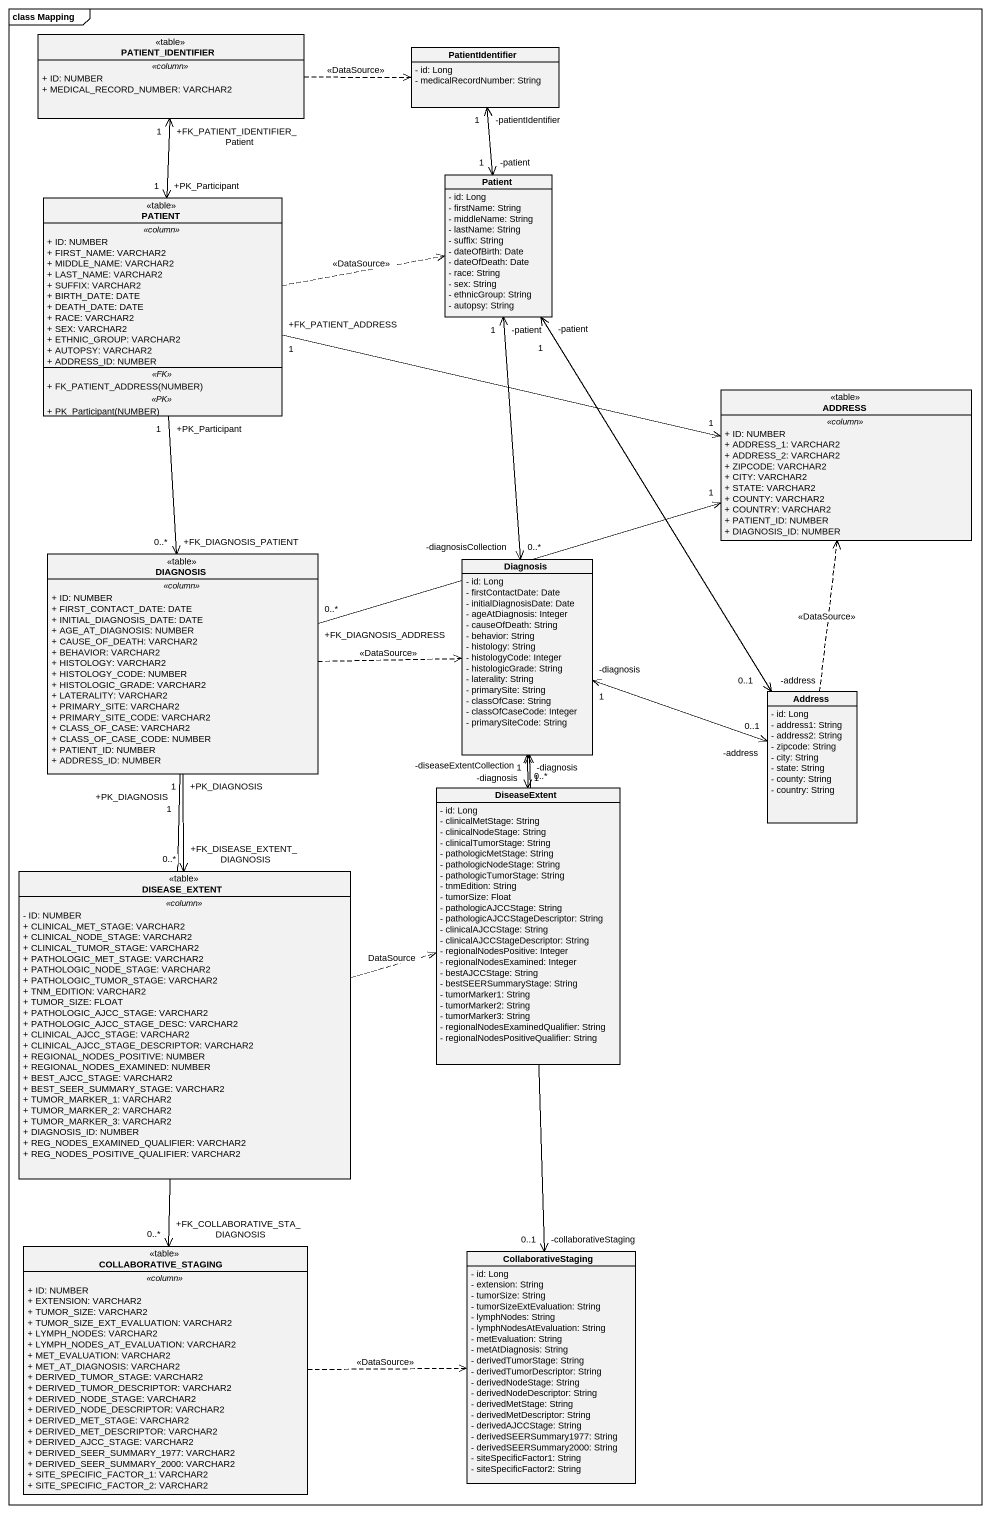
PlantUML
@startuml
mainframe class Mapping
hide circle
hide empty members
skinparam classAttributeIconSize 0
class PATIENT_IDENTIFIER <<table>> {
  .. <<column>> ..
  + ID: NUMBER
  + MEDICAL_RECORD_NUMBER: VARCHAR2
}
class PatientIdentifier {
  - id: Long
  - medicalRecordNumber: String
}
class PATIENT <<table>> {
  .. <<column>> ..
  + ID: NUMBER
  + FIRST_NAME: VARCHAR2
  + MIDDLE_NAME: VARCHAR2
  + LAST_NAME: VARCHAR2
  + SUFFIX: VARCHAR2
  + BIRTH_DATE: DATE
  + DEATH_DATE: DATE
  + RACE: VARCHAR2
  + SEX: VARCHAR2
  + ETHNIC_GROUP: VARCHAR2
  + AUTOPSY: VARCHAR2
  + ADDRESS_ID: NUMBER
  .. <<FK>> ..
  + FK_PATIENT_ADDRESS(NUMBER)
  .. <<PK>> ..
  + PK_Participant(NUMBER)
}
class Patient {
  - id: Long
  - firstName: String
  - middleName: String
  - lastName: String
  - suffix: String
  - dateOfBirth: Date
  - dateOfDeath: Date
  - race: String
  - sex: String
  - ethnicGroup: String
  - autopsy: String
}
class ADDRESS <<table>> {
  .. <<column>> ..
  + ID: NUMBER
  + ADDRESS_1: VARCHAR2
  + ADDRESS_2: VARCHAR2
  + ZIPCODE: VARCHAR2
  + CITY: VARCHAR2
  + STATE: VARCHAR2
  + COUNTY: VARCHAR2
  + COUNTRY: VARCHAR2
  + PATIENT_ID: NUMBER
  + DIAGNOSIS_ID: NUMBER
}
class DIAGNOSIS <<table>> {
  .. <<column>> ..
  + ID: NUMBER
  + FIRST_CONTACT_DATE: DATE
  + INITIAL_DIAGNOSIS_DATE: DATE
  + AGE_AT_DIAGNOSIS: NUMBER
  + CAUSE_OF_DEATH: VARCHAR2
  + BEHAVIOR: VARCHAR2
  + HISTOLOGY: VARCHAR2
  + HISTOLOGY_CODE: NUMBER
  + HISTOLOGIC_GRADE: VARCHAR2
  + LATERALITY: VARCHAR2
  + PRIMARY_SITE: VARCHAR2
  + PRIMARY_SITE_CODE: VARCHAR2
  + CLASS_OF_CASE: VARCHAR2
  + CLASS_OF_CASE_CODE: NUMBER
  + PATIENT_ID: NUMBER
  + ADDRESS_ID: NUMBER
}
class Diagnosis {
  - id: Long
  - firstContactDate: Date
  - initialDiagnosisDate: Date
  - ageAtDiagnosis: Integer
  - causeOfDeath: String
  - behavior: String
  - histology: String
  - histologyCode: Integer
  - histologicGrade: String
  - laterality: String
  - primarySite: String
  - classOfCase: String
  - classOfCaseCode: Integer
  - primarySiteCode: String
}
class Address {
  - id: Long
  - address1: String
  - address2: String
  - zipcode: String
  - city: String
  - state: String
  - county: String
  - country: String
}
class DiseaseExtent {
  - id: Long
  - clinicalMetStage: String
  - clinicalNodeStage: String
  - clinicalTumorStage: String
  - pathologicMetStage: String
  - pathologicNodeStage: String
  - pathologicTumorStage: String
  - tnmEdition: String
  - tumorSize: Float
  - pathologicAJCCStage: String
  - pathologicAJCCStageDescriptor: String
  - clinicalAJCCStage: String
  - clinicalAJCCStageDescriptor: String
  - regionalNodesPositive: Integer
  - regionalNodesExamined: Integer
  - bestAJCCStage: String
  - bestSEERSummaryStage: String
  - tumorMarker1: String
  - tumorMarker2: String
  - tumorMarker3: String
  - regionalNodesExaminedQualifier: String
  - regionalNodesPositiveQualifier: String
}
class DISEASE_EXTENT <<table>> {
  .. <<column>> ..
  - ID: NUMBER
  + CLINICAL_MET_STAGE: VARCHAR2
  + CLINICAL_NODE_STAGE: VARCHAR2
  + CLINICAL_TUMOR_STAGE: VARCHAR2
  + PATHOLOGIC_MET_STAGE: VARCHAR2
  + PATHOLOGIC_NODE_STAGE: VARCHAR2
  + PATHOLOGIC_TUMOR_STAGE: VARCHAR2
  + TNM_EDITION: VARCHAR2
  + TUMOR_SIZE: FLOAT
  + PATHOLOGIC_AJCC_STAGE: VARCHAR2
  + PATHOLOGIC_AJCC_STAGE_DESC: VARCHAR2
  + CLINICAL_AJCC_STAGE: VARCHAR2
  + CLINICAL_AJCC_STAGE_DESCRIPTOR: VARCHAR2
  + REGIONAL_NODES_POSITIVE: NUMBER
  + REGIONAL_NODES_EXAMINED: NUMBER
  + BEST_AJCC_STAGE: VARCHAR2
  + BEST_SEER_SUMMARY_STAGE: VARCHAR2
  + TUMOR_MARKER_1: VARCHAR2
  + TUMOR_MARKER_2: VARCHAR2
  + TUMOR_MARKER_3: VARCHAR2
  + DIAGNOSIS_ID: NUMBER
  + REG_NODES_EXAMINED_QUALIFIER: VARCHAR2
  + REG_NODES_POSITIVE_QUALIFIER: VARCHAR2
}
class COLLABORATIVE_STAGING <<table>> {
  .. <<column>> ..
  + ID: NUMBER
  + EXTENSION: VARCHAR2
  + TUMOR_SIZE: VARCHAR2
  + TUMOR_SIZE_EXT_EVALUATION: VARCHAR2
  + LYMPH_NODES: VARCHAR2
  + LYMPH_NODES_AT_EVALUATION: VARCHAR2
  + MET_EVALUATION: VARCHAR2
  + MET_AT_DIAGNOSIS: VARCHAR2
  + DERIVED_TUMOR_STAGE: VARCHAR2
  + DERIVED_TUMOR_DESCRIPTOR: VARCHAR2
  + DERIVED_NODE_STAGE: VARCHAR2
  + DERIVED_NODE_DESCRIPTOR: VARCHAR2
  + DERIVED_MET_STAGE: VARCHAR2
  + DERIVED_MET_DESCRIPTOR: VARCHAR2
  + DERIVED_AJCC_STAGE: VARCHAR2
  + DERIVED_SEER_SUMMARY_1977: VARCHAR2
  + DERIVED_SEER_SUMMARY_2000: VARCHAR2
  + SITE_SPECIFIC_FACTOR_1: VARCHAR2
  + SITE_SPECIFIC_FACTOR_2: VARCHAR2
}
class CollaborativeStaging {
  - id: Long
  - extension: String
  - tumorSize: String
  - tumorSizeExtEvaluation: String
  - lymphNodes: String
  - lymphNodesAtEvaluation: String
  - metEvaluation: String
  - metAtDiagnosis: String
  - derivedTumorStage: String
  - derivedTumorDescriptor: String
  - derivedNodeStage: String
  - derivedNodeDescriptor: String
  - derivedMetStage: String
  - derivedMetDescriptor: String
  - derivedAJCCStage: String
  - derivedSEERSummary1977: String
  - derivedSEERSummary2000: String
  - siteSpecificFactor1: String
  - siteSpecificFactor2: String
}
PATIENT_IDENTIFIER .right.> PatientIdentifier : <<DataSource>>
PATIENT_IDENTIFIER "+FK_PATIENT_IDENTIFIER_Patient\n1" <--> "+PK_Participant\n1" PATIENT
PATIENT .right.> Patient : <<DataSource>>
PATIENT "+FK_PATIENT_ADDRESS\n1" -right-> "1" ADDRESS
Patient "-patient\n1" <-up-> "-patientIdentifier\n1" PatientIdentifier
Patient "-patient\n1" <--> "-diagnosisCollection\n0..*" Diagnosis
Patient "-patient\n1" <--> "-address\n0..1" Address
DIAGNOSIS "+FK_DIAGNOSIS_PATIENT\n0..*" <-up- "+PK_Participant\n1" PATIENT
DIAGNOSIS "+FK_DIAGNOSIS_ADDRESS\n0..*" -right-> "1" ADDRESS
DIAGNOSIS .right.> Diagnosis : <<DataSource>>
Diagnosis "-diagnosis\n1" <-right-> "-address\n0..1" Address
Diagnosis "-diagnosis\n1" <--> "-diseaseExtentCollection\n0..*" DiseaseExtent
Diagnosis "-diagnosis\n1" <--> "-collaborativeStaging\n0..1" CollaborativeStaging
Address .up.> ADDRESS : <<DataSource>>
DISEASE_EXTENT "+FK_DISEASE_EXTENT_DIAGNOSIS\n0..*" <-up- "+PK_DIAGNOSIS\n1" DIAGNOSIS
DISEASE_EXTENT .right.> DiseaseExtent : DataSource
COLLABORATIVE_STAGING "+FK_COLLABORATIVE_STA_DIAGNOSIS\n0..*" <-up- "+PK_DIAGNOSIS\n1" DIAGNOSIS
COLLABORATIVE_STAGING .right.> CollaborativeStaging : <<DataSource>>
@enduml
